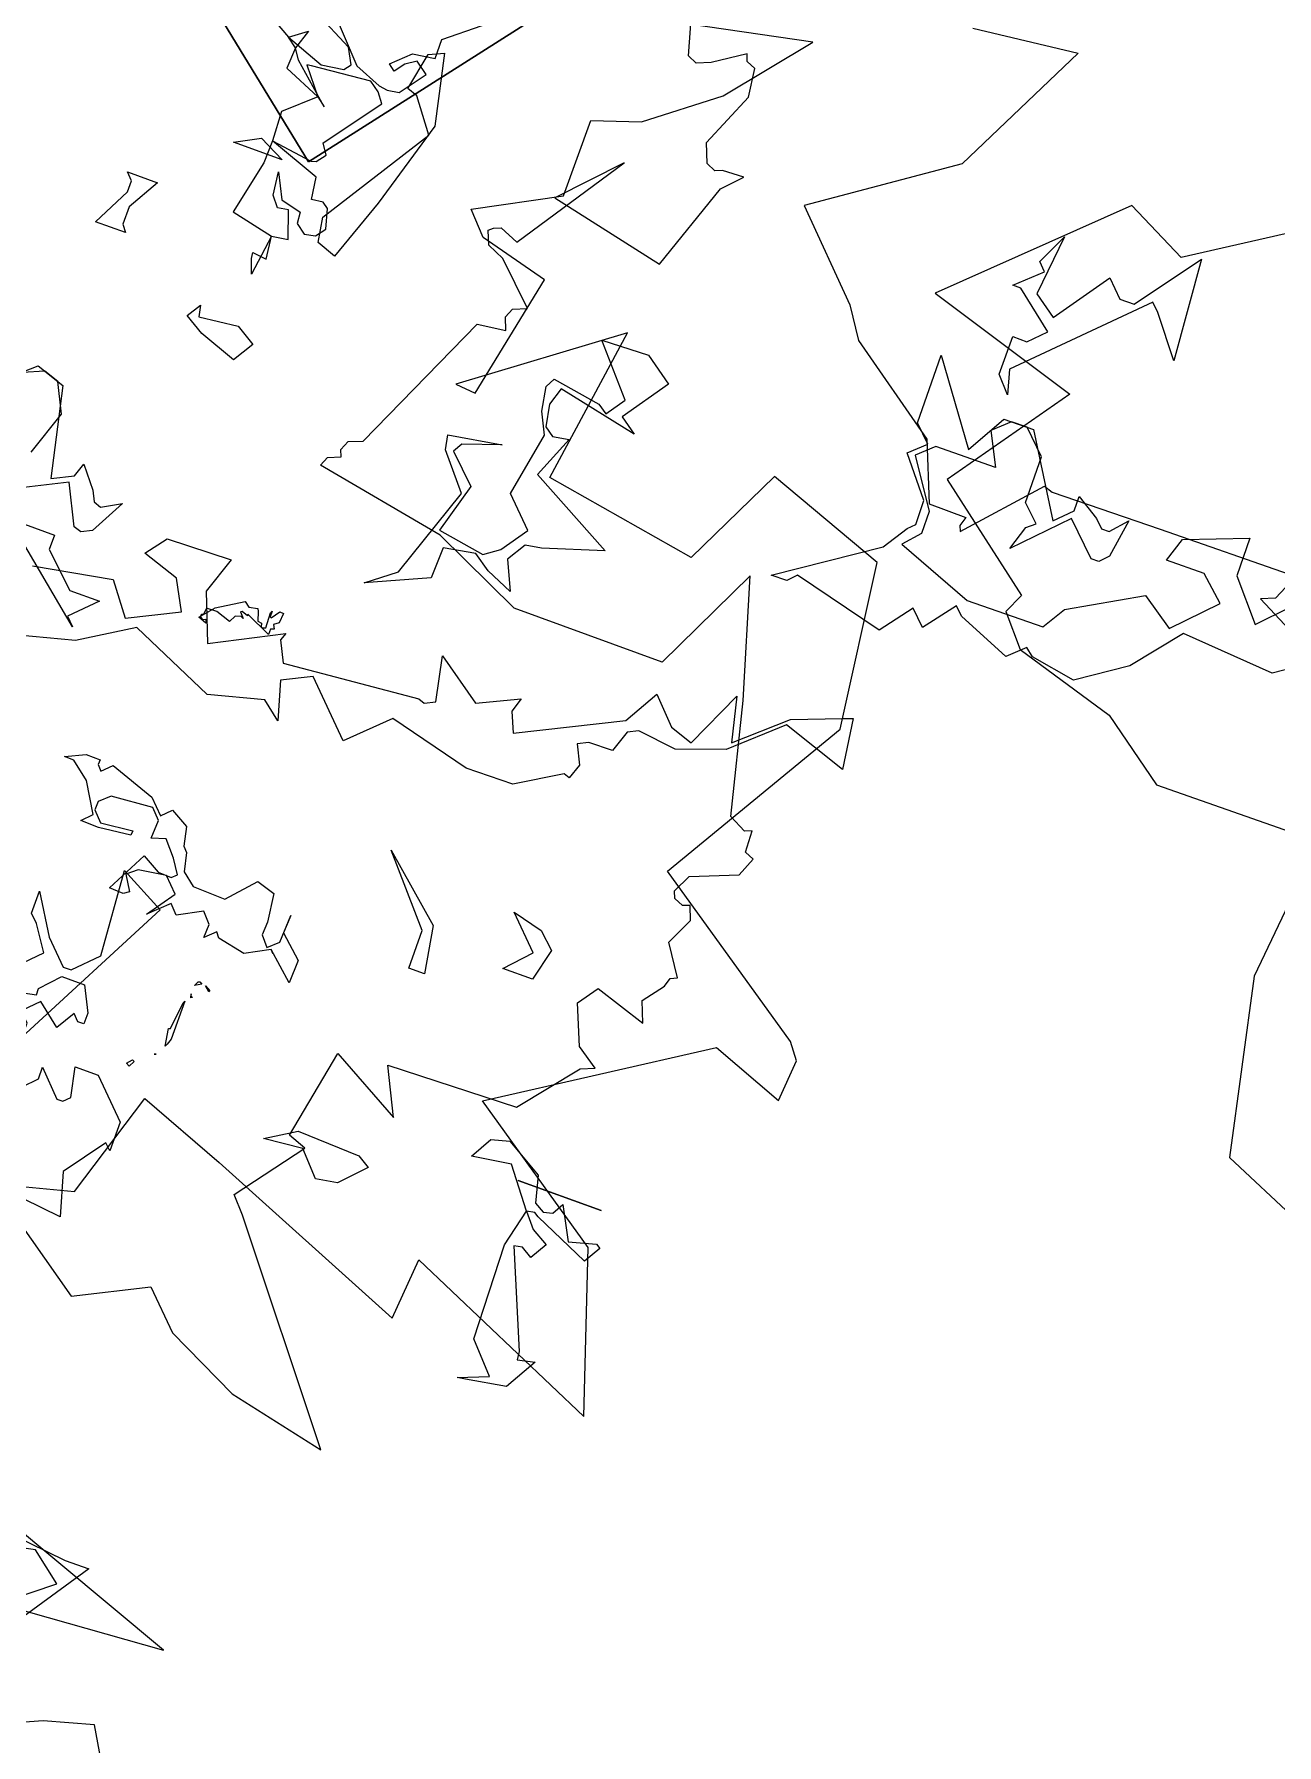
# Model space of a CAD drawing. Header units: metres. Extents: x -71 to 881, y -503 to 661.
# Drawn here: x 144.828 to 147.96, y 221.029 to 225.34 of the extents above; entities that cross this region are included whole.
import ezdxf

# ---------------------------------------------------------------- set-up
doc = ezdxf.new("R2010")
doc.units = ezdxf.units.M
doc.layers.add('ARBRE', color=100, linetype='Continuous', lineweight=13, true_color=0x00ff3f)
doc.layers.add('Parede', color=6, linetype='Continuous', lineweight=30)

# ---------------------------------------------------------------- blocks, each defined once
blk = doc.blocks.new('WMF2', base_point=(0, 0.01))
at = {"color": 251, "lineweight": 0, "true_color": 0x636466}
for points in [[(193.55, -87.25), (201.48, -82.18), (206.17, -84.52), (217.5, -73.62), (205.76, -70.03), (212.07, -61.12), (204.08, -54.99), (204.77, -53.52), (202.84, -51.25), (195.1, -48.95), (190.12, -45.33), (178.29, -45.44)], [(52.22, -53.02), (31.88, -54.47), (45.91, -59.56)], [(58.34, -81.44), (49.36, -83.76), (46.84, -91.88), (40.14, -89.34), (24.4, -82.93), (24.01, -87.6), (8.81, -80.93), (12.69, -92.64), (23.58, -100.08), (8.83, -109.56), (3.27, -107.44), (3.01, -110.61), (3.9, -111.79), (16.57, -120.44), (8.22, -134.47), (9.81, -146.85), (18.98, -150.2), (22.71, -142.59), (34.39, -144.58), (32.65, -156.43), (43.16, -148.65), (41.63, -148.52), (39.67, -158.01), (44.92, -159.4), (46.44, -161.06), (40.43, -164.26), (40.42, -170.12), (36.91, -171.27), (31.95, -175.08), (27.13, -180.99), (44.83, -177.37)], [(221.47, -92.77), (213.62, -93.64), (218.84, -83.17), (228.67, -76.4), (223.08, -70.7), (221.59, -68.47), (214.46, -63.39), (212.7, -59.01), (209.83, -58.98), (210.04, -58.28), (209.88, -57.88), (205.22, -63.07), (204.55, -62.86), (196.2, -62.98), (185.71, -63.11), (186.56, -61.11), (187.58, -60.7), (178.92, -56.25)], [(177.81, -43.34), (178.67, -34.61), (175.87, -21.54), (169.72, -18.91)], [(52.54, -80.39), (46.99, -76.49), (41.75, -79.1), (39.13, -76.49), (33.51, -73.76), (26.05, -72.12), (37.25, -86.3), (38.33, -87.51), (34.61, -92.45), (35.99, -92.94), (34.69, -99.75), (29.28, -96.73), (30.97, -100.19), (21.09, -100.49), (17.67, -104.7), (16.66, -105.12), (18.28, -106.23), (19.48, -109.18), (18.41, -110.67), (14.49, -109.41), (15.1, -110.95), (13.93, -112.47), (13.73, -113.15), (13.23, -113.37), (14.72, -115.61), (13.76, -117.64), (14.16, -118.66), (14.68, -118.45), (15.39, -118.76), (15.6, -119.27), (14.94, -120.61), (11.56, -121.96), (10.97, -123.39), (11.67, -123.68), (11.74, -125.32), (12.27, -125.11), (13.58, -125.77), (15.6, -134.05), (18.21, -142.77), (22.11, -134.68), (33.61, -134.71), (40.51, -137.9), (50.45, -139.73), (50.16, -140.44), (49.24, -140.81), (49.44, -141.32), (49.15, -142.04), (48.13, -142.44), (43.19, -153.31), (41.06, -153.59), (41.43, -154.51), (41.13, -155.22), (40.11, -155.63), (43.05, -158.46), (44.35, -159.02), (44.76, -160.04), (44.45, -160.3), (43.92, -160.51), (42.49, -159.91), (37.1, -168.03), (40.97, -163.9), (32.15, -161.95), (29.82, -168.64), (28.52, -170), (30.14, -169.93), (30.65, -169.72), (31.37, -170.03), (31.94, -171.46), (30.17, -175.61), (30.45, -177.74), (31.15, -178.04), (31.35, -178.56), (33.6, -177.07), (34.61, -176.66), (35.32, -176.96), (38.04, -186.65)], [(142.53, -219.05), (147.98, -228.38), (151.61, -227.39), (162.65, -222.48)], [(220.57, -50.22), (221.79, -50.2), (214.78, -54.92), (213.59, -56.76), (213.1, -57.26), (213.13, -59.1), (215.47, -61.97), (214.27, -63.08), (215.5, -64.29), (215.56, -69.52), (211.34, -63.72), (209.67, -66.67), (207.37, -66.7), (203.77, -60.91), (202.56, -62.13), (202.58, -63.23), (200.85, -62.15), (200.24, -61.55), (199.64, -61.56), (198.56, -62.79), (199.01, -59.87), (199.61, -59.26), (200.21, -59.24), (202.55, -61.52), (206.05, -57.94), (205.47, -59.78), (204.85, -60.28), (206.1, -61.48), (206.14, -65.01), (207.85, -66.7), (209.07, -66.69), (210.27, -65.56), (209.03, -63.15), (213.66, -63.1), (214.86, -61.99), (212.51, -58.47), (212.49, -56.77), (213.57, -55.55), (207.7, -53.3), (201.85, -53.37), (200.78, -55.09), (195.57, -58.07), (193.11, -56.39), (190.24, -59.36), (192.08, -61.04), (195, -61.01), (194.41, -62.83), (189.81, -64.59), (189.77, -61.68), (187.3, -58.79), (183.33, -62.96)], [(181.46, -58.23), (184.95, -55.88), (192.02, -56.41), (194.9, -52.85), (198.42, -50.48), (201.82, -51.06), (202.43, -51.55), (203.66, -50.42), (207.69, -52.09), (208.3, -52.68), (210.1, -50.35), (211.21, -51.44), (213, -49.09), (219.97, -50.84), (220.57, -50.22), (220.57, -50.22)], [(40.86, -56.38), (43.16, -58.19), (49.01, -56.98), (47.19, -57.59), (47.19, -59.3), (49.01, -61.74), (53.04, -58.82), (53.65, -58.19), (53.04, -60.53), (50.1, -63.43), (48.41, -62.83), (46.7, -58.82), (40.86, -58.19), (39.03, -58.19), (42.55, -52.98), (43.78, -54.06), (40.86, -56.38), (40.86, -56.38)], [(211.1, -72.56), (210.01, -72.56), (208.8, -73.77), (211.73, -76.09), (212.35, -76.09), (210.51, -77.8), (211.1, -78.4), (210.01, -80.71), (210.51, -76.09), (208.8, -74.88), (205.88, -79.01), (204.66, -77.8), (203.56, -77.8), (200.04, -82.55), (199.42, -74.88), (201.73, -77.8), (202.34, -78.4), (210.51, -70.25), (210.01, -68.43), (211.1, -69.64), (211.1, -72.56), (211.1, -72.56)], [(18.5, -90.74), (17.84, -93.61), (20.02, -96.45), (22.98, -96.02), (22.05, -97.63), (20.72, -98), (17.93, -96.37), (17.41, -94.37), (16.65, -93.94), (15.97, -94.11), (15.49, -94.96), (14.21, -92.52), (12.21, -93.06), (11.86, -92.86), (12.6, -91.6), (16.89, -93.51), (17.23, -93.72), (17.84, -93.61), (16.91, -92.52), (15.64, -91.79), (16.37, -90.52), (17.22, -91.02), (17.83, -90.91), (14.87, -83.79), (14.78, -83.17), (13.49, -83.45), (14.87, -81.07), (17.86, -80.56), (18.47, -80.47), (16.28, -81.33), (18.28, -83.52), (18.5, -90.74), (18.5, -90.74)], [(58.61, -95.97), (56.85, -96.33), (56.85, -96.8), (55.55, -98.2), (53.79, -98.2), (52.87, -96.33), (52.87, -95.5), (53.33, -95.5), (53.79, -95.97), (54.63, -94.58), (56.39, -95.97), (58.23, -94.11)], [(55.55, -89.66), (54.63, -90.59), (54.63, -91.51), (52.87, -89.66), (52.41, -89.66), (51.93, -90.12), (52.41, -92.34), (50.63, -92.34), (47.94, -89.66), (47.94, -87.42), (48.41, -87.89), (50.63, -84.84), (49.71, -81.67), (54.16, -82.15)], [(30.71, -93.26), (29.79, -92.67), (31.51, -90.88), (33.12, -90.61), (34.74, -92.37), (37.69, -92.07), (35.5, -93.43), (30.71, -93.26), (30.71, -93.26)], [(58.61, -95.97), (60.32, -95.97), (63.86, -99.98), (59.71, -97.06), (57.39, -99.38), (58.61, -101.21), (59.21, -101.81), (59.21, -103.52), (57.39, -100.59), (55.69, -98.89), (55.08, -98.89), (53.39, -100.59), (53.87, -107.05), (50.45, -105.22), (56.79, -93.05), (56.79, -94.14), (58.61, -95.97), (58.61, -95.97)], [(48.48, -94.16), (48.71, -93.73), (48.96, -93.86), (48.64, -94.24), (48.48, -94.16), (48.48, -94.16)], [(12.72, -95.5), (19.16, -95.5), (12.72, -95.5), (12.72, -95.5)], [(46.51, -96.62), (46.65, -96.16), (46.74, -95.97), (46.95, -97.29), (46.8, -97.34), (46.58, -99.41), (46.49, -99.57), (46.51, -96.62), (46.51, -96.62)], [(47.28, -95.16), (47.15, -95.21), (47.28, -95.16), (47.28, -95.16)], [(45.08, -100.81), (45.46, -101.12), (45.03, -100.9), (45.08, -100.81), (45.08, -100.81)], [(45.94, -101.27), (45.76, -101.16), (46.23, -100.87), (46.06, -101.21), (45.94, -101.27), (45.94, -101.27)], [(46.06, -100), (46.17, -99.95), (46.26, -100.23), (46.22, -100.08), (46.06, -100), (46.06, -100)], [(41.84, -105.25), (43.62, -104.29), (45.73, -104.74), (46.01, -105.12), (46.77, -104.41), (46.73, -105.44), (47.43, -106.2), (49.22, -105.25), (49.85, -105.94), (51.28, -104.6), (49.82, -106.67), (50.87, -107.74), (52.95, -107.44), (53.69, -106.82), (53.01, -105.71), (53.39, -105.43), (54.48, -105.47), (52.9, -108.54), (51.53, -107.75), (50.51, -107.72), (50.13, -108.07), (50.82, -109.11), (51.79, -110.25), (52.85, -109.93), (52.79, -111.31), (53.49, -112.07), (56.63, -111.82), (57.39, -111.12), (57.42, -110.48), (56.72, -109.72), (54.29, -109.98), (54.31, -109.62), (56.73, -109.36), (58.12, -109.4), (57.43, -110.12), (58.73, -112.28), (60.09, -113.37), (60.82, -113.4), (59.39, -114.07), (58.29, -114.03), (58.31, -113.66), (57.96, -113.28), (57.27, -113.98), (53.82, -112.76), (52.77, -111.68), (52.09, -112.38), (50.71, -111.59), (50.41, -110.19), (50.06, -109.81), (49.75, -108.42), (48.76, -107.65), (46.27, -107.55), (44.45, -109.59), (43.06, -109.17), (42.78, -107.03), (42.83, -106.03), (42.2, -105.27), (41.44, -105.97), (41.35, -108.07), (41.41, -106.7), (39.72, -105.17), (39.79, -103.4), (41.84, -105.25), (41.84, -105.25)], [(41.84, -105.25), (41.63, -105.03), (41.84, -105.25), (41.84, -105.25)], [(31.94, -110.31), (36.07, -115.05), (31.32, -110.9), (30.71, -107.38), (31.94, -107.38), (31.94, -110.31), (31.94, -110.31)], [(23.77, -111.52), (26.08, -113.84), (23.77, -113.24), (22.56, -112.13), (23.16, -109.69), (25.47, -109.69), (23.77, -111.52), (23.77, -111.52)], [(74.85, -137.35), (72.31, -139.57), (70.12, -138.82), (68.65, -132.15), (67.1, -132.91), (66.75, -133.95), (65.48, -132.37), (65.1, -131.6), (64.53, -131.41), (63.1, -132.21), (64.5, -129.59), (65.26, -129.22), (65.84, -129.4), (67.29, -132.34), (71.77, -130.12)], [(70.65, -133.46), (69.51, -136.82), (70.57, -138.98), (71.73, -139.36), (73.23, -138.72)], [(67.74, -125.68), (61.86, -126.76), (60.09, -124.38), (56.38, -126.21), (57.56, -128.41), (60.34, -129.35), (59.17, -130.88), (54.25, -131.01), (55.18, -128.25), (53.81, -124.69), (48.67, -127.32), (48.87, -126.75), (48.11, -125.21), (37.91, -126.12), (37.44, -125.97), (36.67, -126.35), (37.35, -129.67), (33.92, -127.23), (30.88, -128.65), (31.23, -127.59), (30.59, -126.09), (23.17, -129.77), (21.67, -132.34), (19.86, -130.44), (18.12, -129.86), (16.15, -134.19), (15.36, -130.85), (11.87, -133.9), (8.32, -135.28), (7.59, -135.54), (7.07, -131.77), (12.02, -133.45), (15.55, -130.27), (19.06, -129.03), (22.02, -129.38), (22.79, -129), (23.33, -127.38), (25.15, -127.33), (25.92, -126.95), (25.23, -125.56), (25.63, -124.43), (26.08, -124.57), (29.34, -122.59), (32.94, -122.53), (39.22, -124.13), (42.07, -121.37), (45.72, -125.04), (47.88, -123.97), (47.05, -121.13), (48.46, -122.25), (52.55, -121.18), (59.04, -124.03), (62.95, -121.62), (67.02, -120.56)], [(69.33, -128.34), (67, -128.34), (67, -127.23), (64.57, -124.92), (62.26, -124.92), (64.09, -123.1), (63.48, -122.5), (69.93, -127.84)], [(54.16, -127.33), (52.25, -128.51), (51.85, -128.21), (51.22, -128.34), (51.11, -128.15), (50.9, -127.48), (50.6, -127.43), (50.52, -127.17), (50.44, -127.11), (50.17, -127.21), (50.23, -128.35), (50.16, -128.51), (50.16, -128.08), (50.07, -128.03), (49.62, -128.66), (49.33, -128.62), (49.38, -127.89), (49.74, -127.62), (49.57, -127.32), (49.82, -127.23), (49.84, -126.81), (51.76, -127.71), (51.74, -127.58), (52.22, -127.74), (52.33, -127.68), (51.98, -127.29), (52.17, -127.38), (52.57, -127.26), (52.83, -126.75), (53.96, -127.11), (54.74, -127.1), (54.8, -126.57), (54.93, -126.53), (54.96, -126.46), (54.93, -126.32), (54.74, -126.22), (54.51, -126.31), (54.41, -126.05), (55.06, -126.28), (54.16, -127.33), (54.16, -127.33)], [(28.56, -153.92), (30.94, -150.53), (29.67, -149.64), (35.82, -150.93), (36.23, -149.61), (35.92, -147.95), (35.22, -147.45), (34.02, -147.66), (35.31, -144.47), (28.78, -140.9), (33.22, -139.51), (34.42, -139.31), (35.29, -137.92), (34.3, -135.76), (36.32, -136.63), (37.59, -137.52), (39.98, -137.11), (40.07, -134.73), (44.54, -132.73), (42.46, -134.33), (40.08, -141.29), (42.26, -143.89), (42.45, -144.97), (38.49, -145.64), (41.28, -144.68), (41.66, -143.99), (39.59, -141.99), (40.67, -138.22), (37.1, -137.61), (35.99, -138.41), (34.61, -140.39), (36.71, -142.49), (35.82, -147.35), (36.59, -148.94), (36.91, -150.74), (36.53, -151.43), (32.84, -150.83), (32.14, -150.33), (31.15, -151.75), (34.23, -155.28), (30.66, -155.41), (28.56, -153.92), (28.56, -153.92)], [(59.05, -144.81), (61.87, -145.83), (63.32, -146.72), (62.67, -147.76), (62.48, -146.91), (59.55, -147.25), (58.09, -146.36), (59.05, -144.81), (59.05, -144.81)], [(70.48, -153.72), (70.48, -154.59), (70.98, -155.09), (68.65, -155.09), (70, -152.75), (70, -151.4), (69.61, -150.88), (71.95, -150.88), (70.48, -153.72), (70.48, -153.72)], [(59.93, -151.15), (60.32, -152.23), (60.38, -152.67), (59.29, -152.55), (59.49, -154.26), (58.26, -154.43), (58.99, -156.48), (59.78, -156.36), (60.39, -157.12), (60.6, -158.84), (59.69, -157), (58.12, -156.61), (58.04, -155.76), (57.3, -155.21), (56.47, -155.37), (55.94, -156.07), (56.34, -157.53), (56.79, -157.86), (57.66, -157.75), (57.9, -159.41), (61.78, -160.83), (58.66, -160.38), (58.28, -160.48), (57.75, -161.18), (58.26, -161.95), (55.2, -166.06), (55.75, -166.8), (56.5, -167.36), (60.96, -166.95), (61.31, -166.89), (59.77, -164.96), (59.07, -164.44), (62, -167.02), (62.51, -167.79), (63.26, -168.35), (60.34, -167.25), (58.66, -167.5), (58.28, -168), (58.89, -169.15), (61.9, -170.7)], [(61.18, -171.65), (57.84, -168.06), (55.81, -167.24), (55.17, -167.15), (54.29, -167.27), (52.87, -169.18), (53.82, -169.88), (54.6, -169.37), (55.15, -168.63), (55.66, -169.01), (54.32, -170.26), (52.66, -170.5), (52.66, -171.97), (47.81, -175.9)], [(65.32, -169.52), (63.26, -168.35), (62.04, -169.25), (62.51, -167.79), (62.6, -166.17), (59.77, -164.96), (61.9, -163.05), (61.78, -160.83), (61.83, -159.09), (62.73, -154.97), (59.49, -154.26), (59.93, -151.15), (59.93, -151.15)], [(56.45, -156.83), (51.18, -165.09), (52.99, -167.49), (53.79, -167.78), (53.24, -170.6), (52.14, -171.11), (51.01, -165.85), (52.98, -159.15), (54.67, -154.45), (56.12, -154.97), (56.45, -156.83), (56.45, -156.83)], [(62.6, -160.74), (60.66, -159.76), (64.44, -159.76), (62.6, -160.74), (62.6, -160.74)]]:
    blk.add_lwpolyline(points, dxfattribs=at)

msp = doc.modelspace()

# ---------------------------------------------------------------- linework, layer by layer
at = {"layer": 'Parede'}
msp.add_lwpolyline([(141.7469, 231.2186), (177.5088, 254.0434), (181.464, 247.8428), (145.5194, 225.0183), (141.7469, 231.2186)], dxfattribs=at)

# ---------------------------------------------------------------- block references
at = {"layer": 'ARBRE', "color": 251, "lineweight": 5, "true_color": 0x636466, "xscale": 0.03451886634015593, "yscale": 0.03451886634015593, "zscale": 0.03451886634015593, "rotation": 160.1685466476646}
for p in [(153.2994, 219.749), (145.5517, 219.1249), (147.1109, 211.9294)]:
    msp.add_blockref('WMF2', p, dxfattribs=at)

doc.saveas('drawing.dxf')
